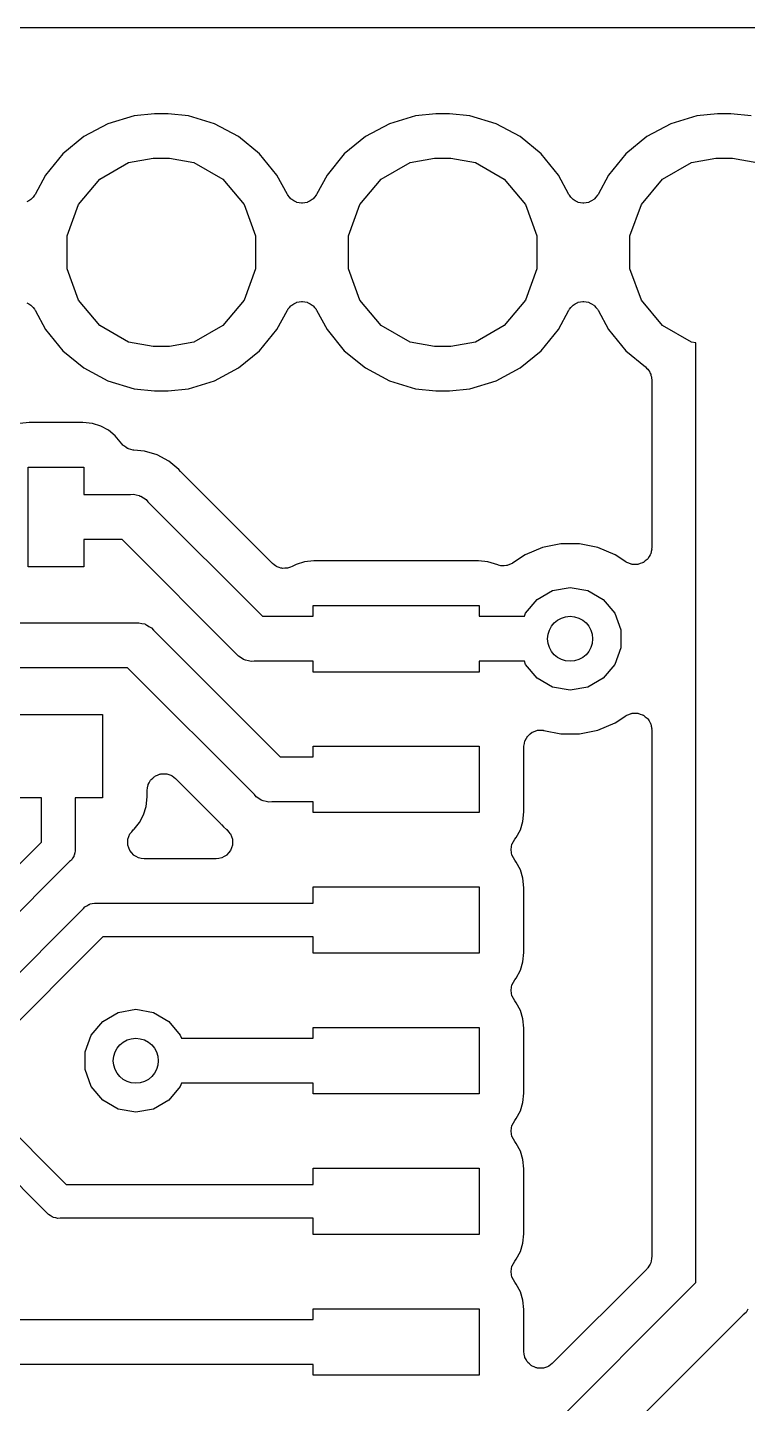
# Model space of a CAD drawing. Extents: x 91 to 190.2, y -113.9 to -59.9.
# Drawn here: x 162.72 to 169.22, y -73.15 to -60.72 of the extents above; entities that cross this region are included whole.
import ezdxf

# ---------------------------------------------------------------- set-up
doc = ezdxf.new("R2010")
doc.units = 0
doc.header["$MEASUREMENT"] = 0
doc.layers.add('BLACK', color=7, linetype='CONTINUOUS')

msp = doc.modelspace()

# ---------------------------------------------------------------- linework, layer by layer
at = {"layer": 'BLACK', "linetype": 'CONTINUOUS'}
for p, q in [((144.432, -60.72), (178.337, -60.72)), ((163.869, -61.5), (163.685, -61.5181)), ((163.991, -61.5), (163.869, -61.5)), ((164.175, -61.5181), (163.991, -61.5)), ((166.409, -61.5), (166.225, -61.5181)), ((166.531, -61.5), (166.409, -61.5)), ((166.715, -61.5181), (166.531, -61.5)), ((168.949, -61.5), (168.765, -61.5181)), ((169.071, -61.5), (168.949, -61.5)), ((169.255, -61.5181), (169.071, -61.5)), ((163.449, -61.5896), (163.232, -61.7056)), ((163.685, -61.5181), (163.449, -61.5896)), ((164.411, -61.5896), (164.175, -61.5181)), ((164.628, -61.7056), (164.411, -61.5896)), ((165.989, -61.5896), (165.772, -61.7056)), ((166.225, -61.5181), (165.989, -61.5896)), ((166.951, -61.5896), (166.715, -61.5181)), ((167.168, -61.7056), (166.951, -61.5896)), ((168.529, -61.5896), (168.312, -61.7056)), ((168.765, -61.5181), (168.529, -61.5896)), ((163.232, -61.7056), (163.042, -61.8618)), ((164.818, -61.8618), (164.628, -61.7056)), ((165.772, -61.7056), (165.582, -61.8618)), ((167.358, -61.8618), (167.168, -61.7056)), ((168.312, -61.7056), (168.122, -61.8618)), ((163.042, -61.8618), (162.886, -62.0522)), ((164.974, -62.0522), (164.818, -61.8618)), ((165.582, -61.8618), (165.426, -62.0522)), ((167.514, -62.0522), (167.358, -61.8618)), ((168.122, -61.8618), (167.966, -62.0522)), ((163.375, -62.0888), (163.635, -61.9389)), ((163.635, -61.9389), (163.856, -61.9)), ((163.856, -61.9), (164.004, -61.9)), ((164.004, -61.9), (164.225, -61.9389)), ((164.225, -61.9389), (164.485, -62.0888)), ((165.915, -62.0888), (166.175, -61.9389)), ((166.175, -61.9389), (166.396, -61.9)), ((166.396, -61.9), (166.544, -61.9)), ((166.544, -61.9), (166.765, -61.9389)), ((166.765, -61.9389), (167.025, -62.0888)), ((168.455, -62.0888), (168.715, -61.9389)), ((168.715, -61.9389), (168.936, -61.9)), ((168.936, -61.9), (169.084, -61.9)), ((169.084, -61.9), (169.305, -61.9389)), ((162.886, -62.0522), (162.792, -62.2268)), ((163.183, -62.3184), (163.375, -62.0888)), ((164.485, -62.0888), (164.677, -62.3184)), ((165.068, -62.2268), (164.974, -62.0522)), ((165.426, -62.0522), (165.332, -62.2268)), ((165.723, -62.3184), (165.915, -62.0888)), ((167.025, -62.0888), (167.217, -62.3184)), ((167.608, -62.2268), (167.514, -62.0522)), ((167.966, -62.0522), (167.872, -62.2268)), ((168.263, -62.3184), (168.455, -62.0888)), ((162.787, -62.2353), (162.773, -62.2511)), ((162.789, -62.2307), (162.787, -62.2353)), ((162.792, -62.2268), (162.789, -62.2307)), ((165.071, -62.2307), (165.068, -62.2268)), ((165.073, -62.2353), (165.071, -62.2307)), ((165.087, -62.2511), (165.073, -62.2353)), ((165.327, -62.2353), (165.313, -62.2511)), ((165.329, -62.2307), (165.327, -62.2353)), ((165.332, -62.2268), (165.329, -62.2307)), ((167.611, -62.2307), (167.608, -62.2268)), ((167.613, -62.2353), (167.611, -62.2307)), ((167.627, -62.2511), (167.613, -62.2353)), ((167.867, -62.2353), (167.853, -62.2511)), ((167.869, -62.2307), (167.867, -62.2353)), ((167.872, -62.2268), (167.869, -62.2307)), ((162.734, -62.2841), (162.716, -62.2953)), ((162.753, -62.2741), (162.734, -62.2841)), ((162.756, -62.2704), (162.753, -62.2741)), ((162.76, -62.2678), (162.756, -62.2704)), ((162.773, -62.2511), (162.76, -62.2678)), ((163.08, -62.6001), (163.183, -62.3184)), ((164.677, -62.3184), (164.78, -62.6001)), ((165.1, -62.2678), (165.087, -62.2511)), ((165.104, -62.2704), (165.1, -62.2678)), ((165.107, -62.2741), (165.104, -62.2704)), ((165.126, -62.2841), (165.107, -62.2741)), ((165.144, -62.2953), (165.126, -62.2841)), ((165.149, -62.2963), (165.144, -62.2953)), ((165.153, -62.2987), (165.149, -62.2963)), ((165.174, -62.3017), (165.153, -62.2987)), ((165.195, -62.306), (165.174, -62.3017)), ((165.2, -62.3053), (165.195, -62.306)), ((165.205, -62.306), (165.2, -62.3053)), ((165.226, -62.3017), (165.205, -62.306)), ((165.247, -62.2987), (165.226, -62.3017)), ((165.251, -62.2963), (165.247, -62.2987)), ((165.256, -62.2953), (165.251, -62.2963)), ((165.274, -62.2841), (165.256, -62.2953)), ((165.293, -62.2741), (165.274, -62.2841)), ((165.296, -62.2704), (165.293, -62.2741)), ((165.3, -62.2678), (165.296, -62.2704)), ((165.313, -62.2511), (165.3, -62.2678)), ((165.62, -62.6001), (165.723, -62.3184)), ((167.217, -62.3184), (167.32, -62.6001)), ((167.64, -62.2678), (167.627, -62.2511)), ((167.644, -62.2704), (167.64, -62.2678)), ((167.647, -62.2741), (167.644, -62.2704)), ((167.666, -62.2841), (167.647, -62.2741)), ((167.684, -62.2953), (167.666, -62.2841)), ((167.689, -62.2963), (167.684, -62.2953)), ((167.693, -62.2987), (167.689, -62.2963)), ((167.714, -62.3017), (167.693, -62.2987)), ((167.735, -62.306), (167.714, -62.3017)), ((167.74, -62.3053), (167.735, -62.306)), ((167.745, -62.306), (167.74, -62.3053)), ((167.766, -62.3017), (167.745, -62.306)), ((167.787, -62.2987), (167.766, -62.3017)), ((167.791, -62.2963), (167.787, -62.2987)), ((167.796, -62.2953), (167.791, -62.2963)), ((167.814, -62.2841), (167.796, -62.2953)), ((167.833, -62.2741), (167.814, -62.2841)), ((167.836, -62.2704), (167.833, -62.2741)), ((167.84, -62.2678), (167.836, -62.2704)), ((167.853, -62.2511), (167.84, -62.2678)), ((168.16, -62.6001), (168.263, -62.3184)), ((163.08, -62.8999), (163.08, -62.6001)), ((164.78, -62.6001), (164.78, -62.8999)), ((165.62, -62.8999), (165.62, -62.6001)), ((167.32, -62.6001), (167.32, -62.8999)), ((168.16, -62.8999), (168.16, -62.6001)), ((163.183, -63.1816), (163.08, -62.8999)), ((164.78, -62.8999), (164.677, -63.1816)), ((165.723, -63.1816), (165.62, -62.8999)), ((167.32, -62.8999), (167.217, -63.1816)), ((168.263, -63.1816), (168.16, -62.8999)), ((162.716, -63.2047), (162.734, -63.2159)), ((162.734, -63.2159), (162.753, -63.2259)), ((162.753, -63.2259), (162.756, -63.2296)), ((162.756, -63.2296), (162.76, -63.2322)), ((162.76, -63.2322), (162.773, -63.2489)), ((163.375, -63.4112), (163.183, -63.1816)), ((164.677, -63.1816), (164.485, -63.4112)), ((165.087, -63.2489), (165.1, -63.2322)), ((165.1, -63.2322), (165.104, -63.2296)), ((165.104, -63.2296), (165.107, -63.2259)), ((165.107, -63.2259), (165.126, -63.2159)), ((165.126, -63.2159), (165.144, -63.2047)), ((165.144, -63.2047), (165.149, -63.2037)), ((165.149, -63.2037), (165.153, -63.2013)), ((165.153, -63.2013), (165.174, -63.1983)), ((165.174, -63.1983), (165.195, -63.194)), ((165.195, -63.194), (165.2, -63.1947)), ((165.2, -63.1947), (165.205, -63.194)), ((165.205, -63.194), (165.226, -63.1983)), ((165.226, -63.1983), (165.247, -63.2013)), ((165.247, -63.2013), (165.251, -63.2037)), ((165.251, -63.2037), (165.256, -63.2047)), ((165.256, -63.2047), (165.274, -63.2159)), ((165.274, -63.2159), (165.293, -63.2259)), ((165.293, -63.2259), (165.296, -63.2296)), ((165.296, -63.2296), (165.3, -63.2322)), ((165.3, -63.2322), (165.313, -63.2489)), ((165.915, -63.4112), (165.723, -63.1816)), ((167.217, -63.1816), (167.025, -63.4112)), ((167.627, -63.2489), (167.64, -63.2322)), ((167.64, -63.2322), (167.644, -63.2296)), ((167.644, -63.2296), (167.647, -63.2259)), ((167.647, -63.2259), (167.666, -63.2159)), ((167.666, -63.2159), (167.684, -63.2047)), ((167.684, -63.2047), (167.689, -63.2037)), ((167.689, -63.2037), (167.693, -63.2013)), ((167.693, -63.2013), (167.714, -63.1983)), ((167.714, -63.1983), (167.735, -63.194)), ((167.735, -63.194), (167.74, -63.1947)), ((167.74, -63.1947), (167.745, -63.194)), ((167.745, -63.194), (167.766, -63.1983)), ((167.766, -63.1983), (167.787, -63.2013)), ((167.787, -63.2013), (167.791, -63.2037)), ((167.791, -63.2037), (167.796, -63.2047)), ((167.796, -63.2047), (167.814, -63.2159)), ((167.814, -63.2159), (167.833, -63.2259)), ((167.833, -63.2259), (167.836, -63.2296)), ((167.836, -63.2296), (167.84, -63.2322)), ((167.84, -63.2322), (167.853, -63.2489)), ((168.455, -63.4112), (168.263, -63.1816)), ((162.773, -63.2489), (162.787, -63.2647)), ((162.787, -63.2647), (162.789, -63.2693)), ((162.789, -63.2693), (162.792, -63.2732)), ((162.792, -63.2732), (162.886, -63.4478)), ((164.974, -63.4478), (165.068, -63.2732)), ((165.068, -63.2732), (165.071, -63.2693)), ((165.071, -63.2693), (165.073, -63.2647)), ((165.073, -63.2647), (165.087, -63.2489)), ((165.313, -63.2489), (165.327, -63.2647)), ((165.327, -63.2647), (165.329, -63.2693)), ((165.329, -63.2693), (165.332, -63.2732)), ((165.332, -63.2732), (165.426, -63.4478)), ((167.514, -63.4478), (167.608, -63.2732)), ((167.608, -63.2732), (167.611, -63.2693)), ((167.611, -63.2693), (167.613, -63.2647)), ((167.613, -63.2647), (167.627, -63.2489)), ((167.853, -63.2489), (167.867, -63.2647)), ((167.867, -63.2647), (167.869, -63.2693)), ((167.869, -63.2693), (167.872, -63.2732)), ((167.872, -63.2732), (167.966, -63.4478)), ((162.886, -63.4478), (163.042, -63.6382)), ((163.635, -63.5611), (163.375, -63.4112)), ((164.485, -63.4112), (164.225, -63.5611)), ((164.818, -63.6382), (164.974, -63.4478)), ((165.426, -63.4478), (165.582, -63.6382)), ((166.175, -63.5611), (165.915, -63.4112)), ((167.025, -63.4112), (166.765, -63.5611)), ((167.358, -63.6382), (167.514, -63.4478)), ((167.966, -63.4478), (168.122, -63.6382)), ((168.715, -63.5611), (168.455, -63.4112)), ((163.856, -63.6), (163.635, -63.5611)), ((164.004, -63.6), (163.856, -63.6)), ((164.225, -63.5611), (164.004, -63.6)), ((166.396, -63.6), (166.175, -63.5611)), ((166.544, -63.6), (166.396, -63.6)), ((166.765, -63.5611), (166.544, -63.6)), ((168.756, -63.5683), (168.715, -63.5611)), ((168.756, -72.0528), (168.756, -63.5683)), ((163.042, -63.6382), (163.232, -63.7944)), ((164.628, -63.7944), (164.818, -63.6382)), ((165.582, -63.6382), (165.772, -63.7944)), ((167.168, -63.7944), (167.358, -63.6382)), ((168.122, -63.6382), (168.301, -63.7853)), ((163.232, -63.7944), (163.449, -63.9104)), ((164.411, -63.9104), (164.628, -63.7944)), ((165.772, -63.7944), (165.989, -63.9104)), ((166.951, -63.9104), (167.168, -63.7944)), ((168.301, -63.7853), (168.31, -63.7959)), ((168.31, -63.7959), (168.321, -63.8049)), ((168.321, -63.8049), (168.327, -63.8155)), ((168.327, -63.8155), (168.335, -63.8249)), ((168.335, -63.8249), (168.34, -63.8379)), ((168.34, -63.8379), (168.347, -63.85)), ((168.347, -63.85), (168.349, -63.8621)), ((168.349, -63.8621), (168.353, -63.8736)), ((163.449, -63.9104), (163.685, -63.9819)), ((163.685, -63.9819), (163.869, -64)), ((163.991, -64), (164.175, -63.9819)), ((164.175, -63.9819), (164.411, -63.9104)), ((165.989, -63.9104), (166.225, -63.9819)), ((166.225, -63.9819), (166.409, -64)), ((166.531, -64), (166.715, -63.9819)), ((166.715, -63.9819), (166.951, -63.9104)), ((168.353, -63.8736), (168.354, -63.8876)), ((168.354, -63.8876), (168.356, -63.9013)), ((168.356, -63.9013), (168.356, -65.4202)), ((163.869, -64), (163.991, -64)), ((166.409, -64), (166.531, -64)), ((162.737, -64.2873), (162.652, -64.2958)), ((163.223, -64.2873), (162.737, -64.2873)), ((163.308, -64.2958), (163.223, -64.2873)), ((163.384, -64.3187), (163.308, -64.2958)), ((163.453, -64.3558), (163.384, -64.3187)), ((163.514, -64.4058), (163.453, -64.3558)), ((163.574, -64.4781), (163.514, -64.4058)), ((163.577, -64.4814), (163.574, -64.4781)), ((163.584, -64.4911), (163.577, -64.4814)), ((163.588, -64.494), (163.584, -64.4911)), ((163.591, -64.4979), (163.588, -64.494)), ((163.609, -64.5091), (163.591, -64.4979)), ((163.613, -64.5116), (163.609, -64.5091)), ((163.613, -64.512), (163.613, -64.5116)), ((163.613, -64.5121), (163.613, -64.512)), ((163.626, -64.5215), (163.613, -64.5121)), ((163.631, -64.5228), (163.626, -64.5215)), ((163.635, -64.5254), (163.631, -64.5228)), ((163.656, -64.5298), (163.635, -64.5254)), ((163.677, -64.5355), (163.656, -64.5298)), ((163.682, -64.5361), (163.677, -64.5355)), ((163.778, -64.5455), (163.682, -64.5361)), ((163.682, -64.5361), (163.682, -64.5361)), ((163.682, -64.5361), (163.682, -64.5361)), ((163.892, -64.58), (163.778, -64.5455)), ((163.997, -64.636), (163.892, -64.58)), ((162.73, -65.59), (162.73, -64.69)), ((162.73, -64.69), (163.23, -64.69)), ((163.23, -64.69), (163.23, -64.9368)), ((164.089, -64.7114), (163.997, -64.636)), ((164.103, -64.7287), (164.089, -64.7114)), ((164.108, -64.7336), (164.103, -64.7287)), ((164.113, -64.7396), (164.108, -64.7336)), ((164.934, -65.5612), (164.113, -64.7396)), ((163.23, -64.9368), (163.651, -64.9368)), ((163.651, -64.9368), (163.678, -64.9345)), ((163.678, -64.9345), (163.704, -64.9414)), ((163.704, -64.9414), (163.731, -64.9461)), ((163.731, -64.9461), (163.738, -64.9506)), ((163.738, -64.9506), (163.747, -64.953)), ((163.747, -64.953), (163.769, -64.9685)), ((163.769, -64.9685), (163.793, -64.9819)), ((163.793, -64.9819), (163.81, -65.0026)), ((163.81, -65.0026), (164.844, -66.0368)), ((163.576, -65.3432), (163.23, -65.3432)), ((163.23, -65.3432), (163.23, -65.59)), ((164.61, -66.3774), (163.576, -65.3432)), ((167.214, -65.4804), (167.1, -65.5567)), ((167.37, -65.4157), (167.214, -65.4804)), ((167.536, -65.3828), (167.37, -65.4157)), ((167.704, -65.3828), (167.536, -65.3828)), ((167.87, -65.4157), (167.704, -65.3828)), ((168.026, -65.4804), (167.87, -65.4157)), ((168.123, -65.5449), (168.026, -65.4804)), ((168.343, -65.4806), (168.332, -65.4983)), ((168.344, -65.4758), (168.343, -65.4806)), ((168.347, -65.4715), (168.344, -65.4758)), ((168.351, -65.4506), (168.347, -65.4715)), ((168.356, -65.43), (168.351, -65.4506)), ((168.356, -65.4202), (168.355, -65.4251)), ((168.355, -65.4251), (168.356, -65.43)), ((163.23, -65.59), (162.73, -65.59)), ((164.948, -65.5711), (164.934, -65.5612)), ((164.961, -65.5825), (164.948, -65.5711)), ((164.97, -65.5859), (164.961, -65.5825)), ((164.977, -65.5911), (164.97, -65.5859)), ((164.994, -65.5955), (164.977, -65.5911)), ((165.009, -65.6019), (164.994, -65.5955)), ((165.019, -65.6022), (165.009, -65.6019)), ((165.027, -65.6046), (165.019, -65.6022)), ((165.044, -65.6031), (165.027, -65.6046)), ((165.062, -65.6036), (165.044, -65.6031)), ((165.07, -65.6008), (165.062, -65.6036)), ((165.079, -65.6), (165.07, -65.6008)), ((165.095, -65.5928), (165.079, -65.6)), ((165.111, -65.5874), (165.095, -65.5928)), ((165.146, -65.5687), (165.111, -65.5874)), ((165.222, -65.5458), (165.146, -65.5687)), ((165.307, -65.5373), (165.222, -65.5458)), ((166.793, -65.5373), (165.307, -65.5373)), ((166.878, -65.5458), (166.793, -65.5373)), ((166.968, -65.5729), (166.878, -65.5458)), ((166.975, -65.5737), (166.968, -65.5729)), ((166.995, -65.5805), (166.975, -65.5737)), ((166.998, -65.5804), (166.995, -65.5805)), ((167, -65.5811), (166.998, -65.5804)), ((167.024, -65.5796), (167, -65.5811)), ((167.047, -65.5788), (167.024, -65.5796)), ((167.05, -65.5779), (167.047, -65.5788)), ((167.052, -65.5777), (167.05, -65.5779)), ((167.074, -65.5682), (167.052, -65.5777)), ((167.096, -65.5594), (167.074, -65.5682)), ((167.097, -65.5577), (167.096, -65.5594)), ((167.1, -65.5567), (167.097, -65.5577)), ((168.127, -65.5469), (168.123, -65.5449)), ((168.131, -65.5501), (168.127, -65.5469)), ((168.151, -65.5574), (168.131, -65.5501)), ((168.17, -65.5659), (168.151, -65.5574)), ((168.175, -65.5662), (168.17, -65.5659)), ((168.18, -65.5679), (168.175, -65.5662)), ((168.201, -65.5679), (168.18, -65.5679)), ((168.222, -65.5693), (168.201, -65.5679)), ((168.227, -65.5679), (168.222, -65.5693)), ((168.232, -65.5679), (168.227, -65.5679)), ((168.252, -65.5607), (168.232, -65.5679)), ((168.272, -65.5547), (168.252, -65.5607)), ((168.276, -65.5518), (168.272, -65.5547)), ((168.281, -65.5501), (168.276, -65.5518)), ((168.297, -65.5365), (168.281, -65.5501)), ((168.314, -65.5239), (168.297, -65.5365)), ((168.317, -65.5198), (168.314, -65.5239)), ((168.321, -65.5166), (168.317, -65.5198)), ((168.332, -65.4983), (168.321, -65.5166)), ((167.322, -65.8844), (167.461, -65.8037)), ((167.461, -65.8037), (167.62, -65.7757)), ((167.62, -65.7757), (167.779, -65.8037)), ((167.779, -65.8037), (167.918, -65.8844)), ((165.3, -66.0368), (165.3, -65.94)), ((165.3, -65.94), (166.8, -65.94)), ((166.8, -65.94), (166.8, -66.0368)), ((167.218, -66.0079), (167.322, -65.8844)), ((167.918, -65.8844), (168.022, -66.0079)), ((161.814, -66.0968), (163.701, -66.0968)), ((163.701, -66.0968), (163.728, -66.0945)), ((163.728, -66.0945), (163.754, -66.1014)), ((163.754, -66.1014), (163.781, -66.1061)), ((164.844, -66.0368), (165.3, -66.0368)), ((166.8, -66.0368), (167.207, -66.0368)), ((167.207, -66.0368), (167.218, -66.0079)), ((168.022, -66.0079), (168.077, -66.1594)), ((163.781, -66.1061), (163.788, -66.1106)), ((163.788, -66.1106), (163.797, -66.113)), ((163.797, -66.113), (163.819, -66.1285)), ((163.819, -66.1285), (163.843, -66.1419)), ((163.843, -66.1419), (163.86, -66.1626)), ((163.86, -66.1626), (165.004, -67.3068)), ((168.077, -66.1594), (168.077, -66.3206)), ((168.077, -66.3206), (168.022, -66.4721)), ((164.627, -66.3981), (164.61, -66.3774)), ((164.651, -66.4115), (164.627, -66.3981)), ((164.673, -66.427), (164.651, -66.4115)), ((164.682, -66.4294), (164.673, -66.427)), ((164.689, -66.4339), (164.682, -66.4294)), ((164.716, -66.4386), (164.689, -66.4339)), ((164.742, -66.4455), (164.716, -66.4386)), ((164.769, -66.4432), (164.742, -66.4455)), ((165.3, -66.4432), (164.769, -66.4432)), ((165.3, -66.54), (165.3, -66.4432)), ((167.207, -66.4432), (166.8, -66.4432)), ((166.8, -66.4432), (166.8, -66.54)), ((167.218, -66.4721), (167.207, -66.4432)), ((167.322, -66.5956), (167.218, -66.4721)), ((168.022, -66.4721), (167.918, -66.5956)), ((163.626, -66.5032), (161.739, -66.5032)), ((164.77, -67.6474), (163.626, -66.5032)), ((166.8, -66.54), (165.3, -66.54)), ((167.461, -66.6763), (167.322, -66.5956)), ((167.918, -66.5956), (167.779, -66.6763)), ((167.62, -66.7043), (167.461, -66.6763)), ((167.779, -66.6763), (167.62, -66.7043)), ((162.6, -66.925), (163.4, -66.925)), ((163.4, -66.925), (163.4, -67.675)), ((168.026, -66.9996), (168.123, -66.9351)), ((168.123, -66.9351), (168.127, -66.9331)), ((168.127, -66.9331), (168.131, -66.9299)), ((168.131, -66.9299), (168.151, -66.9226)), ((168.151, -66.9226), (168.17, -66.9141)), ((168.17, -66.9141), (168.175, -66.9138)), ((168.175, -66.9138), (168.18, -66.9121)), ((168.18, -66.9121), (168.201, -66.9121)), ((168.201, -66.9121), (168.222, -66.9107)), ((168.222, -66.9107), (168.227, -66.9121)), ((168.227, -66.9121), (168.232, -66.9121)), ((168.232, -66.9121), (168.252, -66.9193)), ((168.252, -66.9193), (168.272, -66.9253)), ((168.272, -66.9253), (168.276, -66.9282)), ((168.276, -66.9282), (168.281, -66.9299)), ((168.281, -66.9299), (168.297, -66.9435)), ((168.297, -66.9435), (168.314, -66.9561)), ((168.314, -66.9561), (168.317, -66.9602)), ((168.317, -66.9602), (168.321, -66.9634)), ((168.321, -66.9634), (168.332, -66.9817)), ((167.259, -67.0996), (167.278, -67.0838)), ((167.278, -67.0838), (167.279, -67.0833)), ((167.279, -67.0833), (167.281, -67.0822)), ((167.281, -67.0822), (167.304, -67.0744)), ((167.304, -67.0744), (167.327, -67.066)), ((167.327, -67.066), (167.328, -67.066)), ((167.328, -67.066), (167.33, -67.0655)), ((167.33, -67.0655), (167.354, -67.066)), ((167.354, -67.066), (167.379, -67.066)), ((167.379, -67.066), (167.38, -67.0666)), ((167.38, -67.0666), (167.382, -67.0666)), ((167.382, -67.0666), (167.536, -67.0972)), ((167.704, -67.0972), (167.87, -67.0643)), ((167.87, -67.0643), (168.026, -66.9996)), ((168.332, -66.9817), (168.343, -66.9994)), ((168.343, -66.9994), (168.344, -67.0042)), ((168.344, -67.0042), (168.347, -67.0085)), ((168.347, -67.0085), (168.351, -67.0294)), ((168.351, -67.0294), (168.356, -67.05)), ((168.356, -67.05), (168.355, -67.0549)), ((168.355, -67.0549), (168.356, -67.0598)), ((168.356, -67.0598), (168.356, -71.825)), ((165.3, -67.3068), (165.3, -67.21)), ((165.3, -67.21), (166.8, -67.21)), ((166.8, -67.21), (166.8, -67.81)), ((167.203, -67.2105), (167.207, -67.1865)), ((167.203, -67.2121), (167.203, -67.2105)), ((167.203, -67.2138), (167.203, -67.2121)), ((167.203, -67.8026), (167.203, -67.2138)), ((167.207, -67.1865), (167.212, -67.1625)), ((167.212, -67.1625), (167.213, -67.161)), ((167.213, -67.1594), (167.226, -67.1385)), ((167.213, -67.161), (167.213, -67.1594)), ((167.226, -67.1385), (167.238, -67.1173)), ((167.238, -67.1173), (167.239, -67.1163)), ((167.239, -67.1163), (167.24, -67.1149)), ((167.24, -67.1149), (167.259, -67.0996)), ((167.536, -67.0972), (167.704, -67.0972)), ((165.004, -67.3068), (165.3, -67.3068)), ((163.896, -67.4712), (163.914, -67.463)), ((163.914, -67.463), (163.92, -67.4624)), ((163.92, -67.4624), (163.927, -67.4601)), ((163.927, -67.4601), (163.946, -67.4601)), ((163.946, -67.4601), (163.966, -67.4584)), ((163.966, -67.4584), (163.972, -67.4601)), ((163.972, -67.4601), (163.979, -67.4601)), ((163.979, -67.4601), (163.997, -67.4668)), ((163.997, -67.4668), (164.016, -67.4719)), ((163.803, -67.6078), (163.806, -67.5885)), ((163.806, -67.5885), (163.808, -67.569)), ((163.808, -67.569), (163.811, -67.563)), ((163.811, -67.563), (163.812, -67.5565)), ((163.812, -67.5565), (163.822, -67.5396)), ((163.822, -67.5396), (163.83, -67.5218)), ((163.83, -67.5218), (163.834, -67.5171)), ((163.834, -67.5171), (163.838, -67.5114)), ((163.838, -67.5114), (163.853, -67.4988)), ((163.853, -67.4988), (163.867, -67.485)), ((163.867, -67.485), (163.873, -67.4822)), ((163.873, -67.4822), (163.878, -67.4779)), ((163.878, -67.4779), (163.896, -67.4712)), ((164.016, -67.4719), (164.021, -67.4757)), ((164.021, -67.4757), (164.028, -67.4779)), ((164.028, -67.4779), (164.043, -67.4905)), ((164.043, -67.4905), (164.059, -67.5018)), ((164.059, -67.5018), (164.467, -67.9104)), ((162.848, -67.675), (162.6, -67.675)), ((162.848, -68.0769), (162.848, -67.675)), ((163.4, -67.675), (163.152, -67.675)), ((163.152, -67.675), (163.152, -68.1333)), ((163.794, -67.7534), (163.803, -67.6676)), ((163.803, -67.6676), (163.803, -67.6078)), ((164.787, -67.6681), (164.77, -67.6474)), ((164.811, -67.6815), (164.787, -67.6681)), ((164.833, -67.697), (164.811, -67.6815)), ((164.842, -67.6993), (164.833, -67.697)), ((164.849, -67.7039), (164.842, -67.6993)), ((164.876, -67.7086), (164.849, -67.7039)), ((164.902, -67.7155), (164.876, -67.7086)), ((164.929, -67.7132), (164.902, -67.7155)), ((165.3, -67.7132), (164.929, -67.7132)), ((165.3, -67.81), (165.3, -67.7132)), ((163.734, -67.8983), (163.771, -67.8288)), ((163.771, -67.8288), (163.794, -67.7534)), ((166.8, -67.81), (165.3, -67.81)), ((167.194, -67.8884), (167.203, -67.8026)), ((163.664, -67.982), (163.68, -67.9627)), ((163.68, -67.9627), (163.681, -67.9623)), ((163.681, -67.9616), (163.684, -67.9592)), ((163.681, -67.9623), (163.681, -67.9616)), ((163.684, -67.9592), (163.734, -67.8983)), ((164.467, -67.9104), (164.472, -67.9164)), ((164.472, -67.9164), (164.477, -67.9213)), ((164.477, -67.9213), (164.491, -67.9386)), ((164.491, -67.9386), (164.52, -67.9616)), ((164.52, -67.9616), (164.52, -67.9623)), ((164.52, -67.9623), (164.521, -67.9627)), ((164.521, -67.9627), (164.537, -67.9821)), ((167.134, -68.0333), (167.171, -67.9638)), ((167.171, -67.9638), (167.194, -67.8884)), ((161.627, -69.2976), (162.848, -68.0769)), ((163.628, -68.102), (163.629, -68.0768)), ((163.629, -68.0499), (163.638, -68.0263)), ((163.629, -68.0508), (163.629, -68.0499)), ((163.629, -68.0516), (163.629, -68.0508)), ((163.629, -68.0768), (163.629, -68.0516)), ((163.638, -68.0263), (163.646, -68.0026)), ((163.646, -68.0026), (163.647, -68.002)), ((163.647, -68.0012), (163.664, -67.982)), ((163.647, -68.002), (163.647, -68.0012)), ((164.537, -67.9821), (164.553, -68.0012)), ((164.553, -68.0012), (164.554, -68.002)), ((164.554, -68.002), (164.554, -68.0026)), ((164.554, -68.0026), (164.563, -68.0263)), ((164.563, -68.0263), (164.572, -68.0499)), ((164.572, -68.0499), (164.572, -68.0508)), ((164.572, -68.0508), (164.572, -68.0516)), ((164.572, -68.0516), (164.572, -68.0767)), ((164.572, -68.0767), (164.572, -68.102)), ((167.096, -68.0922), (167.109, -68.0711)), ((167.109, -68.0711), (167.121, -68.0498)), ((167.121, -68.0498), (167.134, -68.0333)), ((163.14, -68.2054), (163.129, -68.222)), ((163.142, -68.1988), (163.14, -68.2054)), ((163.145, -68.1929), (163.142, -68.1988)), ((163.149, -68.173), (163.145, -68.1929)), ((163.154, -68.1535), (163.149, -68.173)), ((163.152, -68.1333), (163.154, -68.1535)), ((163.629, -68.1028), (163.628, -68.102)), ((163.629, -68.1036), (163.629, -68.1028)), ((163.637, -68.1274), (163.629, -68.1036)), ((163.646, -68.1512), (163.637, -68.1274)), ((163.646, -68.1518), (163.646, -68.1512)), ((163.646, -68.1526), (163.646, -68.1518)), ((163.663, -68.1719), (163.646, -68.1526)), ((163.679, -68.1915), (163.663, -68.1719)), ((163.679, -68.1919), (163.679, -68.1915)), ((163.68, -68.1925), (163.679, -68.1919)), ((163.702, -68.2051), (163.68, -68.1925)), ((163.724, -68.218), (163.702, -68.2051)), ((164.499, -68.2051), (164.477, -68.218)), ((164.521, -68.1925), (164.499, -68.2051)), ((164.522, -68.1914), (164.521, -68.1919)), ((164.521, -68.1919), (164.521, -68.1925)), ((164.538, -68.1719), (164.522, -68.1914)), ((164.554, -68.1526), (164.538, -68.1719)), ((164.555, -68.1518), (164.554, -68.1526)), ((164.563, -68.1273), (164.555, -68.1512)), ((164.555, -68.1512), (164.555, -68.1518)), ((164.572, -68.1036), (164.563, -68.1273)), ((164.572, -68.102), (164.572, -68.1028)), ((164.572, -68.1028), (164.572, -68.1036)), ((167.087, -68.1434), (167.091, -68.1193)), ((167.087, -68.145), (167.087, -68.1434)), ((167.087, -68.1466), (167.087, -68.145)), ((167.091, -68.1706), (167.087, -68.1466)), ((167.091, -68.1193), (167.095, -68.0952)), ((167.095, -68.1948), (167.091, -68.1706)), ((167.095, -68.0952), (167.096, -68.0938)), ((167.096, -68.1962), (167.095, -68.1948)), ((167.096, -68.0938), (167.096, -68.0922)), ((167.096, -68.1978), (167.096, -68.1962)), ((167.109, -68.2189), (167.096, -68.1978)), ((163.103, -68.2525), (161.802, -69.5531)), ((163.119, -68.2395), (163.103, -68.2525)), ((163.129, -68.222), (163.119, -68.2395)), ((163.724, -68.2181), (163.724, -68.218)), ((163.725, -68.2186), (163.724, -68.2181)), ((163.75, -68.2229), (163.725, -68.2186)), ((163.775, -68.2276), (163.75, -68.2229)), ((163.776, -68.2275), (163.775, -68.2276)), ((163.776, -68.2276), (163.776, -68.2275)), ((164.424, -68.2276), (163.776, -68.2276)), ((164.425, -68.2275), (164.424, -68.2276)), ((164.426, -68.2276), (164.425, -68.2275)), ((164.451, -68.2229), (164.426, -68.2276)), ((164.476, -68.2186), (164.451, -68.2229)), ((164.477, -68.218), (164.476, -68.2181)), ((164.476, -68.2181), (164.476, -68.2186)), ((167.121, -68.2402), (167.109, -68.2189)), ((167.134, -68.2567), (167.121, -68.2402)), ((167.171, -68.3262), (167.134, -68.2567)), ((167.194, -68.4016), (167.171, -68.3262)), ((167.203, -68.4874), (167.194, -68.4016)), ((165.3, -68.6276), (165.3, -68.48)), ((165.3, -68.48), (166.8, -68.48)), ((166.8, -68.48), (166.8, -69.08)), ((167.203, -69.0726), (167.203, -68.4874)), ((162.107, -69.7976), (163.228, -68.6769)), ((163.228, -68.6769), (163.241, -68.6615)), ((163.241, -68.6615), (163.258, -68.6513)), ((163.258, -68.6513), (163.275, -68.6397)), ((163.275, -68.6397), (163.281, -68.638)), ((163.281, -68.638), (163.287, -68.6346)), ((163.287, -68.6346), (163.307, -68.6311)), ((163.307, -68.6311), (163.327, -68.6258)), ((163.327, -68.6258), (163.347, -68.6276)), ((163.347, -68.6276), (165.3, -68.6276)), ((163.403, -68.9324), (162.282, -70.0531)), ((165.3, -68.9324), (163.403, -68.9324)), ((165.3, -69.08), (165.3, -68.9324)), ((166.8, -69.08), (165.3, -69.08)), ((167.194, -69.1584), (167.203, -69.0726)), ((167.171, -69.2338), (167.194, -69.1584)), ((167.109, -69.3411), (167.121, -69.3198)), ((167.121, -69.3198), (167.134, -69.3033)), ((167.134, -69.3033), (167.171, -69.2338)), ((167.087, -69.4134), (167.091, -69.3893)), ((167.087, -69.415), (167.087, -69.4134)), ((167.087, -69.4166), (167.087, -69.415)), ((167.091, -69.4406), (167.087, -69.4166)), ((167.091, -69.3893), (167.095, -69.3652)), ((167.095, -69.4648), (167.091, -69.4406)), ((167.095, -69.3652), (167.096, -69.3638)), ((167.096, -69.3622), (167.109, -69.3411)), ((167.096, -69.3638), (167.096, -69.3622)), ((167.096, -69.4662), (167.095, -69.4648)), ((167.096, -69.4678), (167.096, -69.4662)), ((167.109, -69.4889), (167.096, -69.4678)), ((167.121, -69.5102), (167.109, -69.4889)), ((167.134, -69.5267), (167.121, -69.5102)), ((167.171, -69.5962), (167.134, -69.5267)), ((163.298, -69.8179), (163.402, -69.6944)), ((163.402, -69.6944), (163.541, -69.6137)), ((163.541, -69.6137), (163.7, -69.5857)), ((163.7, -69.5857), (163.859, -69.6137)), ((163.859, -69.6137), (163.998, -69.6944)), ((163.998, -69.6944), (164.102, -69.8179)), ((167.194, -69.6716), (167.171, -69.5962)), ((167.203, -69.7574), (167.194, -69.6716)), ((163.243, -69.9694), (163.298, -69.8179)), ((164.102, -69.8179), (164.113, -69.8468)), ((165.3, -69.8468), (165.3, -69.75)), ((165.3, -69.75), (166.8, -69.75)), ((166.8, -69.75), (166.8, -70.35)), ((167.203, -70.3426), (167.203, -69.7574)), ((164.113, -69.8468), (165.3, -69.8468)), ((163.243, -70.1306), (163.243, -69.9694)), ((163.298, -70.2821), (163.243, -70.1306)), ((163.402, -70.4056), (163.298, -70.2821)), ((164.102, -70.2821), (163.998, -70.4056)), ((164.113, -70.2532), (164.102, -70.2821)), ((165.3, -70.2532), (164.113, -70.2532)), ((165.3, -70.35), (165.3, -70.2532)), ((162.252, -70.3469), (163.073, -71.1676)), ((163.541, -70.4863), (163.402, -70.4056)), ((163.998, -70.4056), (163.859, -70.4863)), ((166.8, -70.35), (165.3, -70.35)), ((167.171, -70.5038), (167.194, -70.4284)), ((167.194, -70.4284), (167.203, -70.3426)), ((163.7, -70.5143), (163.541, -70.4863)), ((163.859, -70.4863), (163.7, -70.5143)), ((167.121, -70.5898), (167.134, -70.5733)), ((167.134, -70.5733), (167.171, -70.5038)), ((162.898, -71.4231), (162.077, -70.6024)), ((167.087, -70.6834), (167.091, -70.6594)), ((167.087, -70.685), (167.087, -70.6834)), ((167.087, -70.6866), (167.087, -70.685)), ((167.091, -70.7107), (167.087, -70.6866)), ((167.091, -70.6594), (167.095, -70.6352)), ((167.095, -70.6352), (167.096, -70.6338)), ((167.096, -70.6322), (167.109, -70.6111)), ((167.096, -70.6338), (167.096, -70.6322)), ((167.109, -70.6111), (167.121, -70.5898)), ((167.095, -70.7348), (167.091, -70.7107)), ((167.096, -70.7362), (167.095, -70.7348)), ((167.096, -70.7378), (167.096, -70.7362)), ((167.109, -70.7589), (167.096, -70.7378)), ((167.121, -70.7802), (167.109, -70.7589)), ((167.134, -70.7967), (167.121, -70.7802)), ((167.171, -70.8662), (167.134, -70.7967)), ((167.194, -70.9416), (167.171, -70.8662)), ((167.203, -71.0274), (167.194, -70.9416)), ((165.3, -71.1676), (165.3, -71.02)), ((165.3, -71.02), (166.8, -71.02)), ((166.8, -71.02), (166.8, -71.62)), ((167.203, -71.6126), (167.203, -71.0274)), ((163.073, -71.1676), (165.3, -71.1676)), ((162.911, -71.4385), (162.898, -71.4231)), ((162.928, -71.4487), (162.911, -71.4385)), ((162.945, -71.4603), (162.928, -71.4487)), ((162.951, -71.462), (162.945, -71.4603)), ((162.957, -71.4654), (162.951, -71.462)), ((162.977, -71.4689), (162.957, -71.4654)), ((162.997, -71.4742), (162.977, -71.4689)), ((163.017, -71.4724), (162.997, -71.4742)), ((165.3, -71.4724), (163.017, -71.4724)), ((165.3, -71.62), (165.3, -71.4724)), ((166.8, -71.62), (165.3, -71.62)), ((167.194, -71.6984), (167.203, -71.6126)), ((167.134, -71.8433), (167.171, -71.7738)), ((167.171, -71.7738), (167.194, -71.6984)), ((167.087, -71.9534), (167.091, -71.9293)), ((167.091, -71.9293), (167.095, -71.9052)), ((167.095, -71.9052), (167.096, -71.9038)), ((167.096, -71.9022), (167.109, -71.8811)), ((167.096, -71.9038), (167.096, -71.9022)), ((167.109, -71.8811), (167.121, -71.8598)), ((167.121, -71.8598), (167.134, -71.8433)), ((168.312, -71.931), (167.459, -72.7844)), ((168.316, -71.9256), (168.312, -71.931)), ((168.321, -71.9214), (168.316, -71.9256)), ((168.331, -71.9044), (168.321, -71.9214)), ((168.342, -71.8884), (168.331, -71.9044)), ((168.344, -71.882), (168.342, -71.8884)), ((168.347, -71.8763), (168.344, -71.882)), ((168.35, -71.857), (168.347, -71.8763)), ((168.355, -71.838), (168.35, -71.857)), ((168.356, -71.825), (168.355, -71.8315)), ((168.355, -71.8315), (168.355, -71.838)), ((167.087, -71.955), (167.087, -71.9534)), ((167.087, -71.9566), (167.087, -71.955)), ((167.091, -71.9806), (167.087, -71.9566)), ((167.095, -72.0048), (167.091, -71.9806)), ((167.096, -72.0062), (167.095, -72.0048)), ((167.096, -72.0078), (167.096, -72.0062)), ((167.109, -72.0289), (167.096, -72.0078)), ((167.121, -72.0502), (167.109, -72.0289)), ((167.134, -72.0667), (167.121, -72.0502)), ((167.203, -73.606), (168.756, -72.0528)), ((167.171, -72.1362), (167.134, -72.0667)), ((167.194, -72.2116), (167.171, -72.1362)), ((165.3, -72.3868), (165.3, -72.29)), ((165.3, -72.29), (166.8, -72.29)), ((166.8, -72.29), (166.8, -72.89)), ((167.203, -72.2974), (167.194, -72.2116)), ((167.203, -72.6783), (167.203, -72.2974)), ((169.224, -72.2946), (169.208, -72.3238)), ((161.309, -72.3868), (165.3, -72.3868)), ((169.182, -72.3454), (167.495, -74.0318)), ((169.208, -72.3238), (169.182, -72.3454)), ((167.206, -72.6976), (167.203, -72.6783)), ((165.3, -72.7932), (161.384, -72.7932)), ((165.3, -72.89), (165.3, -72.7932)), ((167.208, -72.7171), (167.206, -72.6976)), ((167.211, -72.7231), (167.208, -72.7171)), ((167.212, -72.7296), (167.211, -72.7231)), ((167.222, -72.7466), (167.212, -72.7296)), ((167.23, -72.7643), (167.222, -72.7466)), ((167.234, -72.769), (167.23, -72.7643)), ((167.238, -72.7747), (167.234, -72.769)), ((167.253, -72.7873), (167.238, -72.7747)), ((167.267, -72.8012), (167.253, -72.7873)), ((167.273, -72.804), (167.267, -72.8012)), ((167.278, -72.8082), (167.273, -72.804)), ((167.296, -72.8149), (167.278, -72.8082)), ((167.421, -72.8105), (167.416, -72.8143)), ((167.428, -72.8082), (167.421, -72.8105)), ((167.443, -72.7956), (167.428, -72.8082)), ((167.459, -72.7844), (167.443, -72.7956)), ((166.8, -72.89), (165.3, -72.89)), ((167.314, -72.8232), (167.296, -72.8149)), ((167.32, -72.8238), (167.314, -72.8232)), ((167.327, -72.826), (167.32, -72.8238)), ((167.346, -72.826), (167.327, -72.826)), ((167.366, -72.8277), (167.346, -72.826)), ((167.372, -72.826), (167.366, -72.8277)), ((167.379, -72.826), (167.372, -72.826)), ((167.397, -72.8193), (167.379, -72.826)), ((167.416, -72.8143), (167.397, -72.8193))]:
    msp.add_line(p, q, dxfattribs=at)
at = {"layer": 'BLACK'}
for centre in [(167.62, -66.24), (163.7, -70.05)]:
    msp.add_circle(centre, 0.2032, dxfattribs=at)

doc.saveas('drawing.dxf')
